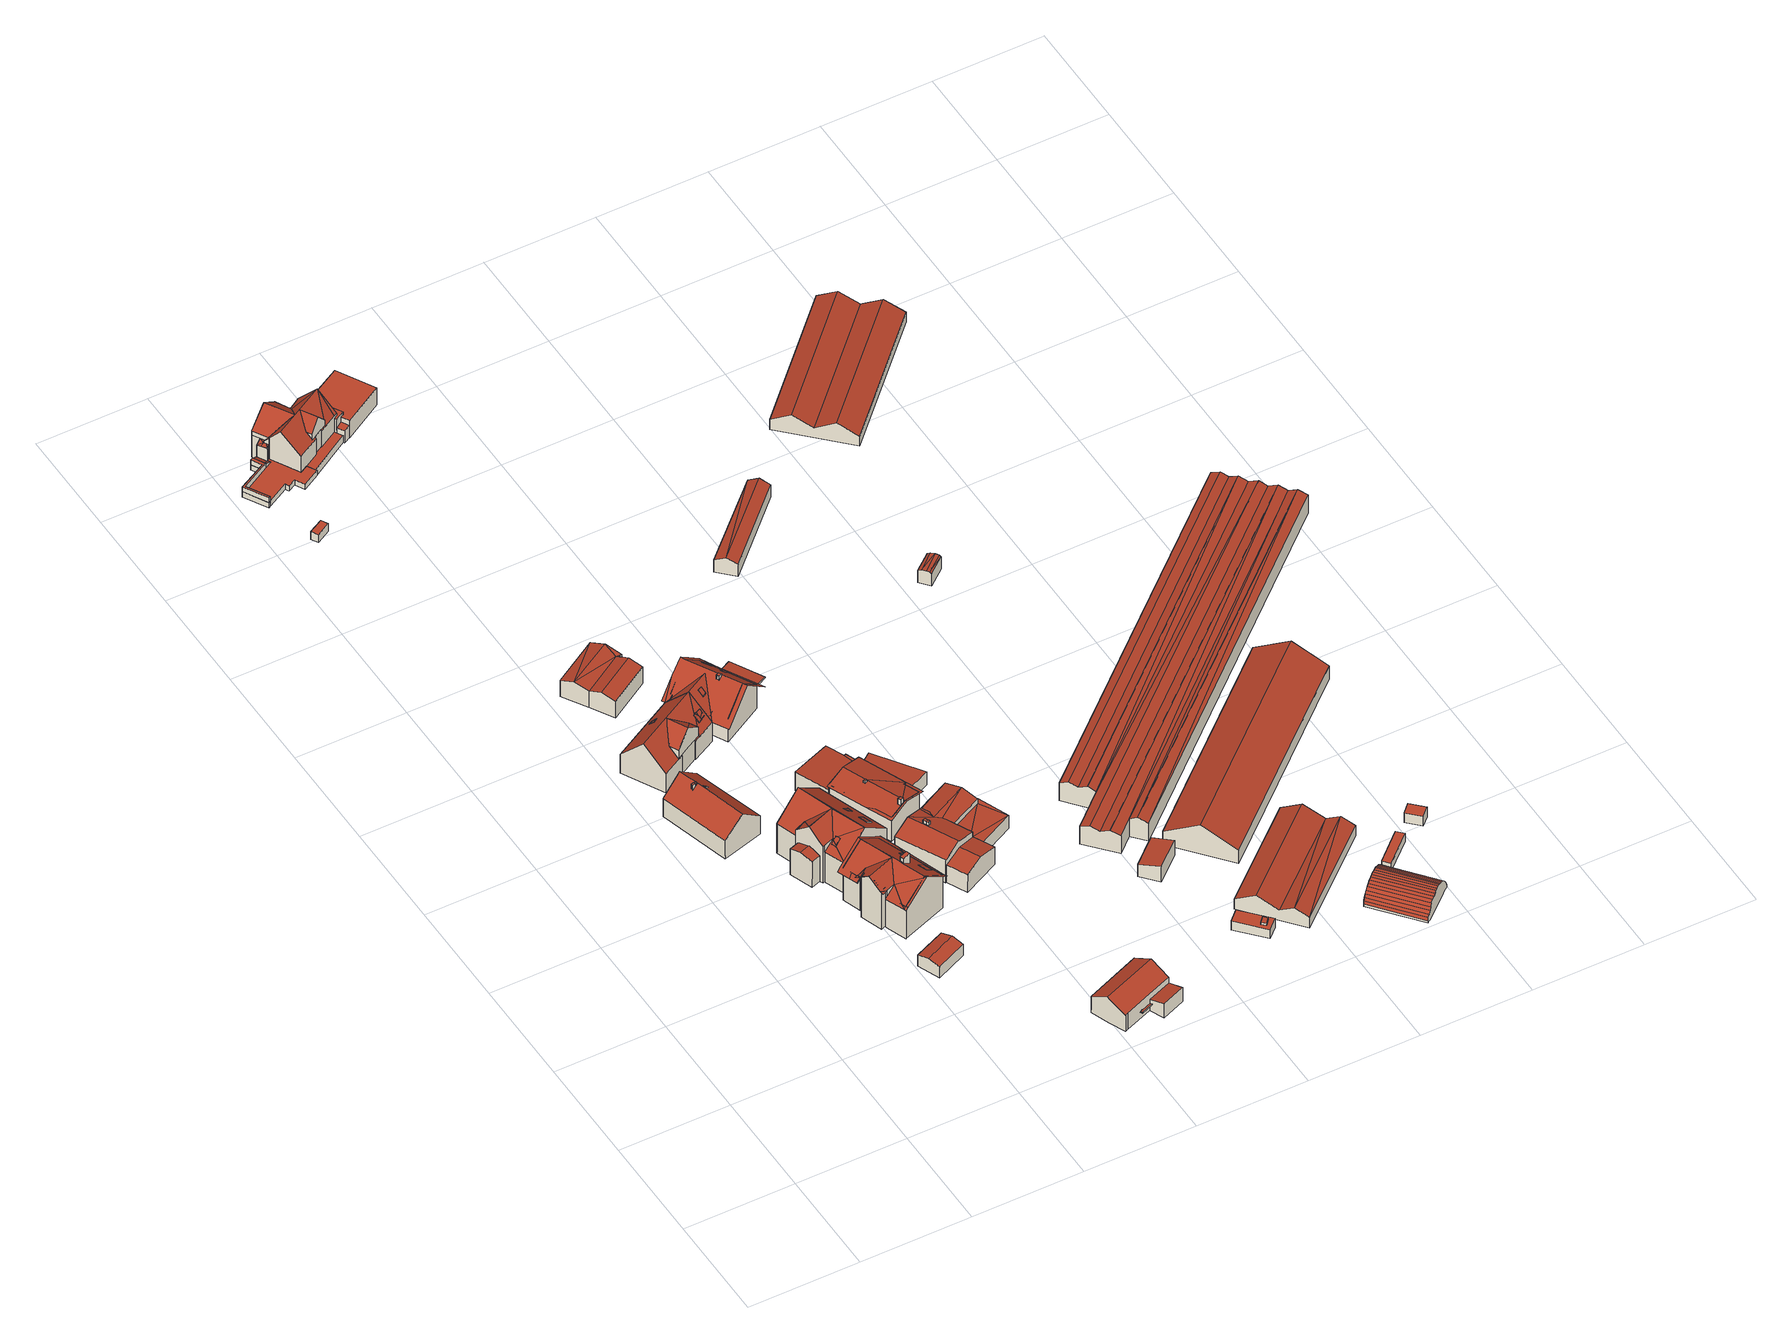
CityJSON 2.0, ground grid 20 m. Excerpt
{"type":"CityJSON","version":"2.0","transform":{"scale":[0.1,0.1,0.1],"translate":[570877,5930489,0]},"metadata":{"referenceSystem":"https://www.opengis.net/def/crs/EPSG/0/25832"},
"CityObjects":{
"building1":{"type":"Building","attributes":{"Grundfläche 2D":"103.686271","Grundhöhe NN":"1.619"},"children":["building1-1","building1-2","building1-3"],"geometry":[{"type":"Solid","lod":"3","boundaries":[[[[0,1,2,3,4]],[[4,3,2,5,6]],[[5,2,1,7,8]],[[6,5,8,9]],[[0,4,6,9,10]],[[1,0,10,7]],[[8,7,10,9]]]],"semantics":{"surfaces":[{"type":"RoofSurface"},{"type":"WallSurface"},{"type":"GroundSurface"}],"values":[[0,0,1,1,1,1,2]]}}]},
"building1-1":{"type":"BuildingInstallation","parents":["building1"],"geometry":[{"type":"MultiSurface","lod":"3","boundaries":[[[11,12,13,14]],[[15,16,14,13]],[[17,11,14,16,18]],[[12,11,17,19]],[[20,15,13,12,19]]],"semantics":{"surfaces":[{"type":"RoofSurface"},{"type":"WallSurface"}],"values":[0,1,1,1,1]}}]},
"building1-2":{"type":"BuildingInstallation","parents":["building1"],"geometry":[{"type":"MultiSurface","lod":"3","boundaries":[[[21,22,16,15]],[[23,15,20]],[[23,21,15]],[[23,24,22,21]],[[24,18,16,22]]],"semantics":{"surfaces":[{"type":"RoofSurface"},{"type":"WallSurface"}],"values":[0,1,1,1,1]}}]},
"building1-3":{"type":"BuildingInstallation","parents":["building1"],"geometry":[{"type":"MultiSurface","lod":"3","boundaries":[[[25,26,27,28]],[[28,27,29,30]],[[25,28,30,31]],[[26,25,31,32]],[[27,26,32,29]]],"semantics":{"surfaces":[{"type":"RoofSurface"},{"type":"WallSurface"}],"values":[0,1,1,1,1]}}]},
"building2":{"type":"Building","attributes":{"Grundfläche 2D":"26.472850","Grundhöhe NN":"2.070"},"geometry":[{"type":"Solid","lod":"3","boundaries":[[[[33,34,35,36]],[[37,33,36,38]],[[38,36,35,39,40]],[[37,38,40,41]],[[34,33,37,41,42]],[[35,34,42,39]],[[40,39,42,41]]]],"semantics":{"surfaces":[{"type":"RoofSurface"},{"type":"WallSurface"},{"type":"GroundSurface"}],"values":[[0,0,1,1,1,1,2]]}}]},
"building3":{"type":"Building","attributes":{"Grundfläche 2D":"3.850840","Grundhöhe NN":"2.044"},"geometry":[{"type":"Solid","lod":"3","boundaries":[[[[43,44,45,46]],[[47,48,46,45]],[[48,49,43,46]],[[49,50,44,43]],[[50,47,45,44]],[[50,49,48,47]]]],"semantics":{"surfaces":[{"type":"RoofSurface"},{"type":"WallSurface"},{"type":"GroundSurface"}],"values":[[0,1,1,1,1,2]]}}]},
"building4":{"type":"Building","attributes":{"Grundfläche 2D":"111.839608","Grundhöhe NN":"1.715"},"children":["building4-1","building4-2","building4-3"],"geometry":[{"type":"Solid","lod":"3","boundaries":[[[[51,52,53,54]],[[53,55,54]],[[56,57,58,53,52]],[[52,59,60]],[[61,62,63,64,65,66,67,68,60,59]],[[69,70,71,60,72,73,74,75]],[[71,52,60]],[[66,65,76,68,67]],[[77,78,72,60,68]],[[52,51,54,61,59]],[[70,57,56,52,71]],[[70,69,58,57]],[[53,58,69,75,79,63,62,55]],[[62,61,54,55]],[[75,74,80,81]],[[63,79,75,81,82]],[[64,63,82,83]],[[76,65,64,83,84]],[[85,77,68,76,84,86]],[[78,77,85,87]],[[73,72,78,87,88]],[[74,73,88,80]],[[80,88,87,85,86,84,83,82,81]]]],"semantics":{"surfaces":[{"type":"RoofSurface"},{"type":"WallSurface"},{"type":"GroundSurface"}],"values":[[0,0,0,0,0,0,0,0,0,1,1,1,1,1,1,1,1,1,1,1,1,1,2]]}}]},
"building4-1":{"type":"BuildingInstallation","parents":["building4"],"geometry":[{"type":"MultiSurface","lod":"3","boundaries":[[[89,90,91,92]],[[92,91,93,94]],[[89,92,94,95]],[[90,89,95,96]],[[91,90,96,93]]],"semantics":{"surfaces":[{"type":"RoofSurface"},{"type":"WallSurface"}],"values":[0,1,1,1,1]}}]},
"building4-2":{"type":"BuildingInstallation","parents":["building4"],"geometry":[{"type":"MultiSurface","lod":"3","boundaries":[[[97,98,99,100,101,102]],[[103,100,99,98,104,67]],[[105,102,101,100,103,66]],[[97,102,105,106]],[[98,97,106,104]]],"semantics":{"surfaces":[{"type":"RoofSurface"},{"type":"WallSurface"}],"values":[0,1,1,1,1]}}]},
"building4-3":{"type":"BuildingInstallation","parents":["building4"],"geometry":[{"type":"MultiSurface","lod":"3","boundaries":[[[107,108,109,110]],[[108,107,111,112]],[[110,109,113,114]],[[107,110,114,111]],[[109,108,112,113]]],"semantics":{"surfaces":[{"type":"RoofSurface"},{"type":"WallSurface"}],"values":[0,1,1,1,1]}}]},
"building5":{"type":"Building","attributes":{"Grundfläche 2D":"114.009900","Grundhöhe NN":"2.016"},"children":["building5-1","building5-2","building5-3"],"geometry":[{"type":"MultiSurface","lod":"3","boundaries":[[[115,116,117,118,119,120,121,122,123,124,125]],[[126,127,128,129,124,123,130,131]],[[124,123,124,129]],[[129,132,133,117,116,115,125,124]],[[126,134,127]],[[134,128,127]],[[135,136,137]],[[129,128,138,135,139,140]],[[141,136,135,138,128]],[[140,139,142,143,132,129]],[[144,145,142,146]],[[143,142,145]],[[132,147,148,149,150,151]],[[152,150,153,154]],[[150,152,154,117,133,132,151]],[[141,128,134]],[[132,143,147]],[[127,155,156,157]],[[134,127,157,158]],[[159,160,138,141,134,158]],[[161,160,159,162]],[[163,164,140,165,161,162,166]],[[167,168,169,163,166,170]],[[171,172,151,147,143,168,167,173]],[[174,175,176,116,133,152,172,171,177]],[[178,179,180,181,182,183,175,174,184]],[[124,180,179,185]],[[156,155,186,187,124,185,188]],[[170,166,162,159,158,157,156,188,185,179,178,184,174,177,171,173,167]],[[120,119,118,117,116,176,175,183,182,181,180,124,123,122,121]],[[124,187,186,155,127,126,131,130,123]],[[136,161,137]],[[161,165,140,139,135,137]],[[140,164,163,169,168,143,145,144,146,142,139]],[[147,151,150,149,148]],[[172,153,150,151]],[[152,133,117,154,153,172]],[[117,133,116]],[[138,160,161]],[[138,161,136,141]]],"semantics":{"surfaces":[{"type":"RoofSurface"},{"type":"WallSurface"},{"type":"GroundSurface"}],"values":[0,0,0,0,0,0,0,0,0,0,0,0,0,0,0,1,1,1,1,1,1,1,1,1,1,1,1,1,2,0,0,0,0,0,0,0,0,0,0,0]}}]},
"building5-1":{"type":"BuildingInstallation","parents":["building5"],"geometry":[{"type":"MultiSurface","lod":"3","boundaries":[[[189,190,191,192]],[[193,190,189,194]],[[193,195,191,190]],[[195,196,192,191]],[[189,192,196,194]]],"semantics":{"surfaces":[{"type":"RoofSurface"},{"type":"WallSurface"}],"values":[0,1,1,1,1]}}]},
"building5-2":{"type":"BuildingInstallation","parents":["building5"],"geometry":[{"type":"MultiSurface","lod":"3","boundaries":[[[197,198,199,200]],[[197,200,201,202]],[[200,199,203,201]],[[198,197,202,204]],[[199,198,204,203]]],"semantics":{"surfaces":[{"type":"RoofSurface"},{"type":"WallSurface"}],"values":[0,1,1,1,1]}}]},
"building5-3":{"type":"BuildingInstallation","parents":["building5"],"geometry":[{"type":"MultiSurface","lod":"3","boundaries":[[[205,206,207,208,209,210]],[[211,212,209,208]],[[208,207,213,211]],[[212,214,210,209]],[[213,207,206,205,210,214,215,216]]],"semantics":{"surfaces":[{"type":"RoofSurface"},{"type":"WallSurface"}],"values":[0,1,1,1,1]}}]},
"building6":{"type":"Building","attributes":{"Grundfläche 2D":"54.058847","Grundhöhe NN":"3.097"},"children":["building6-1","building6-2"],"geometry":[{"type":"Solid","lod":"3","boundaries":[[[[217,218,219,220,221,222,223,224,225,226,227,228,229,230,231,232,233,234,235,236]],[[237,238,239]],[[240,237,239,241]],[[242,241,243]],[[244,241,242]],[[240,241,244]],[[237,240,245]],[[246,245,247]],[[237,245,246]],[[239,238,227,248,249,241]],[[242,243,250,251]],[[243,241,249,250]],[[244,242,251,252,231,253]],[[245,240,244,253,231,230,229,254,247]],[[247,254,229,228,227,238,237,246]],[[217,236,255,256]],[[218,217,256,257]],[[219,218,257,258]],[[220,219,258,259]],[[221,220,259,260]],[[222,221,260,261]],[[223,222,261,262]],[[224,223,262,263]],[[225,224,263,264]],[[226,225,264,265]],[[227,226,265,248]],[[232,231,252,266]],[[233,232,266,267]],[[234,233,267,268]],[[235,234,268,269]],[[236,235,269,255]],[[249,248,265,264,263,262,261,260,259,258,257,256,255,269,268,267,266,252,251,250]]]],"semantics":{"surfaces":[{"type":"RoofSurface"},{"type":"WallSurface"},{"type":"GroundSurface"}],"values":[[0,0,0,0,0,0,0,0,0,1,1,1,1,1,1,1,1,1,1,1,1,1,1,1,1,1,1,1,1,1,1,2]]}}]},
"building6-1":{"type":"BuildingInstallation","parents":["building6"],"geometry":[{"type":"MultiSurface","lod":"3","boundaries":[[[270,271,272,273,274,275,276,277]],[[236,217,273,272]],[[217,278,274,273]],[[274,278,279,280,275]],[[280,281,282,276,275]],[[233,277,276,282,232]],[[233,234,270,277]],[[234,235,271,270]],[[235,236,272,271]]],"semantics":{"surfaces":[{"type":"RoofSurface"},{"type":"WallSurface"}],"values":[0,1,1,1,1,1,1,1,1]}}]},
"building6-2":{"type":"BuildingInstallation","parents":["building6"],"geometry":[{"type":"MultiSurface","lod":"3","boundaries":[[[283,253,282,281,254]],[[284,254,281,285,286]],[[280,285,281]],[[230,231,253,283,254,229]],[[231,232,282,253]],[[280,279,287,286,285]],[[284,286,287,228]],[[228,229,254,284]]],"semantics":{"surfaces":[{"type":"RoofSurface"},{"type":"WallSurface"}],"values":[0,0,0,1,1,1,1,1]}}]},
"building7":{"type":"Building","attributes":{"Grundfläche 2D":"148.398585","Grundhöhe NN":"1.386"},"children":["building7-1","building7-2","building7-3","building7-4"],"geometry":[{"type":"Solid","lod":"3","boundaries":[[[[288,289,290,291,292]],[[288,292,293]],[[294,295,296]],[[297,291,294]],[[291,295,294]],[[298,292,297]],[[292,291,297]],[[298,299,300,301,302,292]],[[303,293,304,305,302,306,307]],[[302,308,303,307,306]],[[293,309,310,288]],[[293,292,302,305,304]],[[311,312,313,314,315]],[[316,311,315,317]],[[302,301,308]],[[290,295,291]],[[289,288,310,318,319]],[[290,289,319,320]],[[295,290,320,321,296]],[[315,314,313,322,323,300,299,298,297,294,296,321,324,317]],[[308,301,300,323,325]],[[303,308,325,326]],[[309,293,303,326,327]],[[310,309,327,318]],[[316,317,324,328]],[[312,311,316,328,329]],[[313,312,329,322]],[[329,328,324,321,320,319,318,327,326,325,323,322]]]],"semantics":{"surfaces":[{"type":"RoofSurface"},{"type":"WallSurface"},{"type":"GroundSurface"}],"values":[[0,0,0,0,0,0,0,0,0,0,0,0,0,0,1,1,1,1,1,1,1,1,1,1,1,1,1,2]]}}]},
"building7-1":{"type":"BuildingInstallation","parents":["building7"],"geometry":[{"type":"MultiSurface","lod":"3","boundaries":[[[330,331,332,333]],[[334,335,333,332]],[[331,330,336,337]],[[330,333,335,336]],[[332,331,337,334]]],"semantics":{"surfaces":[{"type":"RoofSurface"},{"type":"WallSurface"}],"values":[0,1,1,1,1]}}]},
"building7-2":{"type":"BuildingInstallation","parents":["building7"],"geometry":[{"type":"MultiSurface","lod":"3","boundaries":[[[338,339,340,341]],[[340,339,342,343]],[[341,340,343,344]],[[338,341,344,345]],[[339,338,345,342]]],"semantics":{"surfaces":[{"type":"RoofSurface"},{"type":"WallSurface"}],"values":[0,1,1,1,1]}}]},
"building7-3":{"type":"BuildingInstallation","parents":["building7"],"geometry":[{"type":"MultiSurface","lod":"3","boundaries":[[[346,347,348,349,350]],[[346,350,351]],[[352,348,347,353]],[[354,355,352,353]],[[356,304,357,351,350,349]],[[357,305,306,354,353,347,346,351]],[[355,307,356,349,348,352]]],"semantics":{"surfaces":[{"type":"RoofSurface"},{"type":"WallSurface"}],"values":[0,0,0,1,1,1,1]}}]},
"building7-4":{"type":"BuildingInstallation","parents":["building7"],"geometry":[{"type":"MultiSurface","lod":"3","boundaries":[[[358,359,360,361]],[[362,363,359,358]],[[364,365,361,360]],[[365,362,358,361]],[[363,364,360,359]],[[363,362,365,364]]],"semantics":{"surfaces":[{"type":"RoofSurface"},{"type":"WallSurface"},{"type":"OuterCeilingSurface"}],"values":[0,1,1,1,1,2]}}]},
"building8":{"type":"Building","attributes":{"Grundfläche 2D":"90.339200","Grundhöhe NN":"1.479"},"geometry":[{"type":"Solid","lod":"3","boundaries":[[[[366,367,368,369]],[[370,367,366,371,372]],[[373,370,372]],[[374,372,375]],[[376,372,374]],[[373,372,376]],[[373,376,377]],[[373,377,378]],[[369,368,379,380]],[[372,371,366,369,380,381,375]],[[379,368,367,370,382]],[[374,375,381,383]],[[377,376,374,383,384]],[[378,377,384,385]],[[382,370,373,378,385]],[[385,384,383,381,380,379,382]]]],"semantics":{"surfaces":[{"type":"RoofSurface"},{"type":"WallSurface"},{"type":"GroundSurface"}],"values":[[0,0,0,0,0,0,0,0,1,1,1,1,1,1,1,2]]}}]},
"building9":{"type":"Building","attributes":{"Grundfläche 2D":"86.342210","Grundhöhe NN":"1.052"},"children":["building9-1"],"geometry":[{"type":"Solid","lod":"3","boundaries":[[[[386,387,388,389]],[[390,387,386,391,392,393,394]],[[395,396,397,398]],[[395,399,400,401,402,396]],[[397,396,402,403]],[[398,397,403,404]],[[405,392,391,386,389,406,407]],[[393,392,405,408]],[[400,399,395,398,390,394,393,408,401]],[[387,390,398,404,409,388]],[[389,388,409,406]],[[409,404,403,402,401,408,405,407,406]]]],"semantics":{"surfaces":[{"type":"RoofSurface"},{"type":"WallSurface"},{"type":"GroundSurface"}],"values":[[0,0,0,1,1,1,1,1,1,1,1,2]]}}]},
"building9-1":{"type":"BuildingInstallation","parents":["building9"],"geometry":[{"type":"MultiSurface","lod":"3","boundaries":[[[410,411,412,399]],[[399,400,413,410]],[[411,410,413,414]],[[412,415,400,399]],[[412,411,414,415]],[[414,413,400,415]]],"semantics":{"surfaces":[{"type":"RoofSurface"},{"type":"WallSurface"},{"type":"OuterCeilingSurface"}],"values":[0,1,1,1,1,2]}}]},
"building10":{"type":"Building","attributes":{"Grundfläche 2D":"96.767826","Grundhöhe NN":"1.715"},"children":["building10-1","building10-2","building10-3","building10-4","building10-5","building10-6"],"geometry":[{"type":"Solid","lod":"3","boundaries":[[[[416,417,418,419,420,421,422,423,424]],[[425,76,426,418,417,416,424,427,77]],[[427,428,77]],[[429,68,425,77]],[[430,76,425,68]],[[429,431,432,433,434,435]],[[436,430,68,429,435,86]],[[437,438,430,436,439]],[[440,437,439,441]],[[442,417,440,441,443]],[[444,442,443,445]],[[446,447,448,449,416,444,445,450]],[[433,448,447,434]],[[435,434,447,446,450,445,443,441,439,436,86]],[[437,440,417,418,426,76]],[[418,417,442,444,416,424,423,422,421,420,419]],[[449,424,416]],[[449,448,432,77,428,427,424]],[[77,431,429]],[[432,431,77]],[[76,430,438]],[[76,438,437]],[[448,433,432]]]],"semantics":{"surfaces":[{"type":"RoofSurface"},{"type":"WallSurface"},{"type":"GroundSurface"}],"values":[[0,0,0,0,0,1,1,1,1,1,1,1,1,2,0,0,0,0,0,0,0,0,0]]}}]},
"building10-1":{"type":"BuildingInstallation","parents":["building10"],"geometry":[{"type":"MultiSurface","lod":"3","boundaries":[[[451,452,453,454]],[[452,451,455,456]],[[454,453,457,458]],[[451,454,458,455]],[[456,457,453,452]]],"semantics":{"surfaces":[{"type":"RoofSurface"},{"type":"WallSurface"}],"values":[0,1,1,1,1]}}]},
"building10-2":{"type":"BuildingInstallation","parents":["building10"],"geometry":[{"type":"MultiSurface","lod":"3","boundaries":[[[459,460,461,462]],[[462,461,463,464]],[[465,459,462,464]],[[460,459,465,466]],[[461,460,466,463]]],"semantics":{"surfaces":[{"type":"RoofSurface"},{"type":"WallSurface"}],"values":[0,1,1,1,1]}}]},
"building10-3":{"type":"BuildingInstallation","parents":["building10"],"geometry":[{"type":"MultiSurface","lod":"3","boundaries":[[[467,468,469,470]],[[470,469,471,472]],[[467,470,472,473]],[[468,467,473,474]],[[469,468,474,471]]],"semantics":{"surfaces":[{"type":"RoofSurface"},{"type":"WallSurface"}],"values":[0,1,1,1,1]}}]},
"building10-4":{"type":"BuildingInstallation","parents":["building10"],"geometry":[{"type":"MultiSurface","lod":"3","boundaries":[[[475,476,477,478,479]],[[480,481,476,475]],[[481,482,477,476]],[[482,483,478,477]],[[480,475,479,478,483,484]]],"semantics":{"surfaces":[{"type":"RoofSurface"},{"type":"WallSurface"}],"values":[0,1,1,1,1]}}]},
"building10-5":{"type":"BuildingInstallation","parents":["building10"],"geometry":[{"type":"MultiSurface","lod":"3","boundaries":[[[485,486,487,488]],[[489,490,491,487,486]],[[488,487,491,492,493]],[[485,488,493,494]],[[489,486,485,494,495]],[[491,490,489,495,496,492]],[[494,493,492,496,495]]],"semantics":{"surfaces":[{"type":"RoofSurface"},{"type":"WallSurface"},{"type":"OuterCeilingSurface"}],"values":[0,0,1,1,1,1,2]}}]},
"building10-6":{"type":"BuildingInstallation","parents":["building10"],"geometry":[{"type":"MultiSurface","lod":"3","boundaries":[[[497,498,499,500]],[[501,502,500,499]],[[502,503,497,500]],[[503,504,498,497]],[[504,501,499,498]],[[504,503,502,501]]],"semantics":{"surfaces":[{"type":"RoofSurface"},{"type":"WallSurface"},{"type":"OuterCeilingSurface"}],"values":[0,1,1,1,1,2]}}]},
"building11":{"type":"Building","attributes":{"Grundfläche 2D":"90.793766","Grundhöhe NN":"1.475"},"children":["building11-1","building11-2"],"geometry":[{"type":"Solid","lod":"3","boundaries":[[[[505,506,507,508,509,510]],[[507,508,507,506]],[[511,512,513,506]],[[506,513,508,507]],[[514,515,516,517,518,510,509,508,513,512]],[[519,509,520,521,522]],[[507,519,522,523]],[[524,507,523,525]],[[506,524,525,526]],[[511,506,526,527]],[[514,512,511,527,528]],[[520,514,528,521]],[[522,521,528,527,526,525,523]],[[518,517,516,515,514,520,509,510]],[[505,510,509,519,507,506]],[[507,524,506]]]],"semantics":{"surfaces":[{"type":"RoofSurface"},{"type":"WallSurface"},{"type":"GroundSurface"}],"values":[[0,0,0,0,0,1,1,1,1,1,1,1,2,0,0,0]]}}]},
"building11-1":{"type":"BuildingInstallation","parents":["building11"],"geometry":[{"type":"MultiSurface","lod":"3","boundaries":[[[529,530,531,532,533]],[[534,531,530,529,535,536]],[[534,537,532,531]],[[537,538,533,532]],[[529,533,538,535]]],"semantics":{"surfaces":[{"type":"RoofSurface"},{"type":"WallSurface"}],"values":[0,1,1,1,1]}}]},
"building11-2":{"type":"BuildingInstallation","parents":["building11"],"geometry":[{"type":"MultiSurface","lod":"3","boundaries":[[[539,540,541,542]],[[542,541,543,544]],[[539,542,544,545]],[[540,539,545,546]],[[541,540,546,543]]],"semantics":{"surfaces":[{"type":"RoofSurface"},{"type":"WallSurface"}],"values":[0,1,1,1,1]}}]},
"building12":{"type":"Building","attributes":{"Grundfläche 2D":"176.656835","Grundhöhe NN":"2.740"},"children":["building12-1"],"geometry":[{"type":"Solid","lod":"3","boundaries":[[[[547,548,549,550,551]],[[552,553,549,554,555,556]],[[553,550,549]],[[557,558,559,560,561,562,563,564,565,566]],[[567,566,565]],[[568,566,567]],[[569,570,566]],[[551,550,557,566,570,571]],[[557,550,553,552]],[[572,558,557,556,573,243,574,575,576]],[[557,552,556]],[[577,578,579,580,581,582,583]],[[584,585,586,587,588,589]],[[224,223,590,591,592,593,594,595,596]],[[597,598,599,600,601]],[[547,571,570,602,548]],[[548,602,603,554,549]],[[554,603,243,573,555]],[[556,555,573]],[[571,547,551]],[[596,561,560,559,604,605,224]],[[561,596,595,562]],[[562,595,594,563]],[[563,594,593,564]],[[588,587,568,567,565,564,593,592]],[[606,569,566,568,587,586,607]],[[570,569,606,608]],[[602,570,608,609]],[[603,602,609,610]],[[243,603,610,611]],[[574,243,611,612]],[[575,574,612,613]],[[576,575,613,614]],[[559,558,572,576,614,604]],[[615,580,579,578,598,597,616]],[[581,580,615,617]],[[582,581,617,618]],[[583,582,618,619]],[[588,592,591,589]],[[598,578,577,584,589,591,599]],[[584,577,583,585]],[[585,583,619,607,586]],[[223,224,605,620]],[[590,223,620,621]],[[622,601,600,599,591,590,621]],[[597,601,622,616]],[[617,615,616,622,621,620,605,604,614,613,612,611,610,609,608,606,607,619,618]]]],"semantics":{"surfaces":[{"type":"RoofSurface"},{"type":"WallSurface"},{"type":"GroundSurface"}],"values":[[0,0,0,0,0,0,0,0,0,0,0,0,0,0,0,1,1,1,1,1,1,1,1,1,1,1,1,1,1,1,1,1,1,1,1,1,1,1,1,1,1,1,1,1,1,1,2]]}}]},
"building12-1":{"type":"BuildingInstallation","parents":["building12"],"geometry":[{"type":"MultiSurface","lod":"3","boundaries":[[[623,624,625,626,627]],[[628,629,630,624,623]],[[631,623,627]],[[631,628,623]],[[630,629,632]],[[630,632,562,563,633,625,624]],[[626,625,633]]],"semantics":{"surfaces":[{"type":"RoofSurface"},{"type":"WallSurface"}],"values":[0,0,1,1,1,1,1]}}]},
"building13":{"type":"Building","attributes":{"Grundfläche 2D":"96.543487","Grundhöhe NN":"1.472"},"geometry":[{"type":"Solid","lod":"3","boundaries":[[[[634,635,636,637]],[[637,638,639,640,641,634]],[[642,643,644]],[[645,642,644,646]],[[634,643,642,635]],[[635,642,647,648,636]],[[637,636,648,649]],[[638,637,649,650]],[[639,638,650,651]],[[640,639,651,528]],[[641,640,528,527,643,634]],[[644,643,527,526]],[[646,644,526,652]],[[645,646,652,653]],[[642,645,653,647]],[[653,652,526,527,528,651,650,649,648,647]]]],"semantics":{"surfaces":[{"type":"RoofSurface"},{"type":"WallSurface"},{"type":"GroundSurface"}],"values":[[0,0,0,0,1,1,1,1,1,1,1,1,1,1,1,2]]}}]},
"building14":{"type":"Building","attributes":{"Grundfläche 2D":"183.822336","Grundhöhe NN":"1.533"},"children":["building14-1","building14-2"],"geometry":[{"type":"Solid","lod":"3","boundaries":[[[[654,655,656,657,658]],[[655,659,660,661,662]],[[655,662,656]],[[663,664,660,659]],[[664,665,660]],[[666,667,668,669,670,671]],[[662,672,671]],[[670,669,673,674,675,656,662,671]],[[662,661,676,672]],[[677,678,679,680,681]],[[679,678,682,683,684]],[[685,686,684,683]],[[687,688,689]],[[690,691,687]],[[691,688,687]],[[692,691,690]],[[693,694,688,691]],[[656,675,657]],[[660,676,661]],[[672,676,660,665]],[[677,681,695,696]],[[682,678,677,696,697]],[[688,685,683,682,697,698,689]],[[685,688,694,686]],[[694,693,657,675,674,684,686]],[[657,693,691,658]],[[699,659,655,654,658,691,692,700]],[[701,664,663,659,699,702]],[[665,664,701,703]],[[671,672,665,703,704,666]],[[667,666,704,705]],[[679,684,674,673,669,668,667,705,695,681,680]],[[687,689,698,706]],[[690,687,706,707]],[[692,690,707,700]],[[705,704,703,701,702,699,700,707,706,698,697,696,695]]]],"semantics":{"surfaces":[{"type":"RoofSurface"},{"type":"WallSurface"},{"type":"GroundSurface"}],"values":[[0,0,0,0,0,0,0,0,0,0,0,0,0,0,0,0,0,1,1,1,1,1,1,1,1,1,1,1,1,1,1,1,1,1,1,2]]}}]},
"building14-1":{"type":"BuildingInstallation","parents":["building14"],"geometry":[{"type":"MultiSurface","lod":"3","boundaries":[[[708,709,710,711]],[[712,713,709,708]],[[709,713,714,710]],[[715,712,708,711]]],"semantics":{"surfaces":[{"type":"RoofSurface"},{"type":"WallSurface"}],"values":[0,1,1,1]}}]},
"building14-2":{"type":"BuildingInstallation","parents":["building14"],"geometry":[{"type":"MultiSurface","lod":"3","boundaries":[[[716,711,710,717,718,719,720,721]],[[722,719,718,717,710,714,723,724]],[[721,720,719,722,725,726]],[[726,727,715,711,716,721]]],"semantics":{"surfaces":[{"type":"RoofSurface"},{"type":"WallSurface"}],"values":[0,1,1,1]}}]},
"building15":{"type":"Building","attributes":{"Grundfläche 2D":"24.478278","Grundhöhe NN":"0.949"},"geometry":[{"type":"Solid","lod":"3","boundaries":[[[[728,729,730,731]],[[732,733,731,730]],[[733,734,728,731]],[[734,735,729,728]],[[735,732,730,729]],[[735,734,733,732]]]],"semantics":{"surfaces":[{"type":"RoofSurface"},{"type":"WallSurface"},{"type":"GroundSurface"}],"values":[[0,1,1,1,1,2]]}}]},
"building16":{"type":"Building","attributes":{"Grundfläche 2D":"16.351176","Grundhöhe NN":"0.591"},"children":["building16-1"],"geometry":[{"type":"Solid","lod":"3","boundaries":[[[[736,737,738,739]],[[736,739,740,741]],[[737,736,741,742]],[[738,737,742,743]],[[739,738,743,740]],[[742,741,740,743]]]],"semantics":{"surfaces":[{"type":"RoofSurface"},{"type":"WallSurface"},{"type":"GroundSurface"}],"values":[[0,1,1,1,1,2]]}}]},
"building16-1":{"type":"BuildingInstallation","parents":["building16"],"geometry":[{"type":"MultiSurface","lod":"3","boundaries":[[[744,745,746,747]],[[747,746,748,749]],[[744,747,749,750]],[[745,744,750,751]],[[746,745,751,748]]],"semantics":{"surfaces":[{"type":"RoofSurface"},{"type":"WallSurface"}],"values":[0,1,1,1,1]}}]},
"building17":{"type":"Building","attributes":{"Grundfläche 2D":"70.071985","Grundhöhe NN":"0.581"},"geometry":[{"type":"Solid","lod":"3","boundaries":[[[[752,753,754,755]],[[752,755,756]],[[752,756,757]],[[756,755,754,758,759]],[[757,756,759,760]],[[753,752,757,760,761]],[[754,753,761,758]],[[759,758,761,760]]]],"semantics":{"surfaces":[{"type":"RoofSurface"},{"type":"WallSurface"},{"type":"GroundSurface"}],"values":[[0,0,0,1,1,1,1,2]]}}]},
"building18":{"type":"Building","attributes":{"Grundfläche 2D":"264.653754","Grundhöhe NN":"0.279"},"geometry":[{"type":"Solid","lod":"3","boundaries":[[[[762,763,764]],[[765,763,762]],[[765,762,766]],[[767,768,766,769]],[[765,766,768]],[[770,767,769,771]],[[764,763,772,773]],[[771,769,766,762,764,773,774]],[[770,771,774,775]],[[763,765,768,767,770,775,772]],[[774,773,772,775]]]],"semantics":{"surfaces":[{"type":"RoofSurface"},{"type":"WallSurface"},{"type":"GroundSurface"}],"values":[[0,0,0,0,0,0,1,1,1,1,2]]}}]},
"building19":{"type":"Building","attributes":{"Grundfläche 2D":"89.249790","Grundhöhe NN":"0.859"},"geometry":[{"type":"Solid","lod":"3","boundaries":[[[[776,777,778,779]],[[780,776,779,781]],[[782,780,781,783]],[[784,782,783,785]],[[786,784,785,787]],[[788,786,787,789]],[[790,788,789,791]],[[792,790,791,793]],[[794,792,793,795]],[[796,794,795,797]],[[798,796,797,799]],[[800,798,799,801]],[[802,800,801,803]],[[804,802,803,805]],[[806,804,805,807]],[[808,806,807,809]],[[810,808,809,811]],[[812,810,811,813]],[[814,812,813,815]],[[816,814,815,817]],[[818,819,820,821,822,823,824,817,815,813,811,809,807,805,803,801,799,797,795,793,791,789,787,785,783,781,779,778,825,826]],[[816,817,824,827]],[[828,829,830,831,832,777,776,780,782,784,786,788,790,792,794,796,798,800,802,804,806,808,810,812,814,816,827,833]],[[778,777,832,825]],[[830,829,828,833,827,824,823,822,821,820,819,818,826,825,832,831]]]],"semantics":{"surfaces":[{"type":"RoofSurface"},{"type":"WallSurface"},{"type":"GroundSurface"}],"values":[[0,0,0,0,0,0,0,0,0,0,0,0,0,0,0,0,0,0,0,0,1,1,1,1,2]]}}]},
"building20":{"type":"Building","attributes":{"Grundfläche 2D":"9.381794","Grundhöhe NN":"1.159"},"geometry":[{"type":"Solid","lod":"3","boundaries":[[[[834,835,836,837]],[[838,837,839]],[[834,837,838]],[[840,838,839,841]],[[842,841,843]],[[840,841,842]],[[843,841,839,837,836,844,845]],[[842,843,845,846]],[[835,834,838,840,842,846,847]],[[836,835,847,844]],[[845,844,847,846]]]],"semantics":{"surfaces":[{"type":"RoofSurface"},{"type":"WallSurface"},{"type":"GroundSurface"}],"values":[[0,0,0,0,0,0,1,1,1,1,2]]}}]},
"building21":{"type":"Building","attributes":{"Grundfläche 2D":"536.353637","Grundhöhe NN":"0.729"},"geometry":[{"type":"Solid","lod":"3","boundaries":[[[[848,849,850,851]],[[852,849,848,853]],[[851,850,854,855]],[[853,848,851,855,856]],[[852,853,856,857]],[[854,850,849,852,857]],[[856,855,854,857]]]],"semantics":{"surfaces":[{"type":"RoofSurface"},{"type":"WallSurface"},{"type":"GroundSurface"}],"values":[[0,0,1,1,1,1,2]]}}]},
"building22":{"type":"Building","attributes":{"Grundfläche 2D":"10.773913","Grundhöhe NN":"1.006"},"geometry":[{"type":"Solid","lod":"3","boundaries":[[[[858,859,860,861]],[[862,863,861,860]],[[863,864,858,861]],[[864,865,859,858]],[[865,862,860,859]],[[865,864,863,862]]]],"semantics":{"surfaces":[{"type":"RoofSurface"},{"type":"WallSurface"},{"type":"GroundSurface"}],"values":[[0,1,1,1,1,2]]}}]},
"building23":{"type":"Building","attributes":{"Grundfläche 2D":"6.757611","Grundhöhe NN":"1.016"},"geometry":[{"type":"Solid","lod":"3","boundaries":[[[[866,867,868,869]],[[870,871,869,868]],[[871,872,866,869]],[[872,873,867,866]],[[873,870,868,867]],[[873,872,871,870]]]],"semantics":{"surfaces":[{"type":"RoofSurface"},{"type":"WallSurface"},{"type":"GroundSurface"}],"values":[[0,1,1,1,1,2]]}}]},
"building24":{"type":"Building","attributes":{"Grundfläche 2D":"1225.650474","Grundhöhe NN":"0.606"},"geometry":[{"type":"Solid","lod":"3","boundaries":[[[[874,875,876]],[[877,876,878]],[[874,876,877]],[[879,878,880]],[[877,878,879]],[[881,882,880,883]],[[884,879,880,882]],[[885,881,883,886]],[[887,886,888]],[[889,885,886,887]],[[887,888,890]],[[891,892,890,893]],[[887,890,892]],[[894,891,893,895]],[[896,894,895,897]],[[897,895,893,890,888,886,883,880,878,876,875,898,899]],[[896,897,899,900]],[[887,892,891,894,896,900,901]],[[889,887,901,902]],[[884,882,881,885,889,902,903]],[[879,884,903,904]],[[874,877,879,904,905]],[[875,874,905,898]],[[898,905,904,903,902,901,900,899]]]],"semantics":{"surfaces":[{"type":"RoofSurface"},{"type":"WallSurface"},{"type":"GroundSurface"}],"values":[[0,0,0,0,0,0,0,0,0,0,0,0,0,0,0,1,1,1,1,1,1,1,1,2]]}}]},
"building25":{"type":"Building","attributes":{"Grundfläche 2D":"405.411393","Grundhöhe NN":"0.818"},"geometry":[{"type":"Solid","lod":"3","boundaries":[[[[906,907,908,909]],[[910,907,906,911]],[[912,910,911,913]],[[914,912,913,915]],[[909,908,916,917]],[[915,913,911,906,909,917,918]],[[914,915,918,919]],[[908,907,910,912,914,919,916]],[[918,917,916,919]]]],"semantics":{"surfaces":[{"type":"RoofSurface"},{"type":"WallSurface"},{"type":"GroundSurface"}],"values":[[0,0,0,0,1,1,1,1,2]]}}]}
},
"vertices":[
[333,684,55],[295,814,55],[258,803,87],[271,759,87],[295,673,87],[222,792,55],[258,663,55],[295,814,16],[222,792,16],[258,663,16],[333,684,16],
[258,768,89],[259,764,89],[264,765,89],[263,769,89],[264,765,88],[263,769,88],[258,768,79],[263,769,83],[259,764,78],[264,765,83],
[268,766,88],[267,770,88],[268,766,86],[267,770,86],
[275,760,84],[276,756,84],[283,758,79],[281,762,79],[283,758,78],[281,762,78],[275,760,83],[276,756,83],
[459,309,51],[451,329,45],[395,305,45],[403,285,51],[468,290,45],[411,265,45],[395,305,21],[411,265,21],[468,290,21],[451,329,21],
[61,1578,37],[86,1592,37],[80,1604,37],[54,1590,37],[80,1604,20],[54,1590,20],[61,1578,20],[86,1592,20],
[293,901,101],[292,901,101],[310,867,101],[328,896,78],[336,881,78],[291,900,101],[276,867,78],[284,852,78],[293,901,100],[291,902,102],[328,896,77],[336,881,59],[327,876,59],[328,875,57],[337,879,57],[343,903,77],[343,906,79],[350,934,102],[284,852,59],[276,867,77],[291,900,100],[232,870,102],[252,834,58],[293,856,58],[293,857,59],[370,897,58],[329,971,58],[212,907,58],[310,867,60],[293,856,17],[293,857,17],[327,876,17],[328,875,17],[370,897,17],[329,971,17],[350,934,17],[212,907,17],[252,834,17],
[286,936,69],[279,933,69],[283,925,78],[290,929,78],[283,925,77],[290,929,77],[286,936,68],[279,933,68],
[353,900,70],[348,909,80],[343,906,80],[342,905,80],[343,903,78],[346,896,70],[342,905,79],[348,909,79],[346,896,69],[353,900,69],
[357,913,80],[349,909,80],[354,901,70],[361,905,70],[357,913,79],[349,909,79],[354,901,69],[361,905,69],
[437,424,122],[452,383,122],[454,379,122],[494,394,91],[501,397,86],[499,400,86],[455,525,86],[445,522,93],[407,508,122],[408,503,122],[435,431,122],[374,454,84],[380,457,90],[393,462,101],[429,444,122],[367,494,90],[360,491,84],[413,408,101],[450,382,120],[380,456,90],[372,442,108],[374,454,101],[368,452,101],[382,451,105],[378,425,121],[380,426,121],[380,456,101],[385,403,104],[397,402,101],[390,399,101],[393,401,101],[387,398,101],[397,402,89],[393,401,86],[393,400,86],[406,366,86],[407,375,89],[411,368,90],[407,362,86],[411,364,89],[369,490,90],[369,490,20],[380,457,20],[380,456,20],[384,447,20],[384,447,108],[374,443,108],[374,443,20],[388,404,104],[383,419,116],[379,429,119],[388,404,20],[396,407,20],[396,407,104],[394,406,104],[394,406,20],[410,367,20],[410,367,89],[397,402,20],[493,398,20],[493,398,91],[490,397,94],[411,368,20],[451,507,20],[447,517,20],[447,517,93],[451,507,93],[491,405,91],[491,404,91],[491,404,20],[408,503,20],[370,490,92],[405,502,120],[370,490,20],
[439,425,130],[453,430,130],[451,437,130],[437,432,130],[453,430,110],[439,425,121],[451,437,110],[437,432,121],
[466,468,93],[453,463,103],[456,454,103],[469,459,94],[469,459,93],[466,468,92],[456,454,102],[453,463,102],
[469,415,104],[470,412,104],[471,409,104],[483,413,95],[477,429,95],[465,425,104],[483,413,94],[477,429,94],[471,409,103],[465,425,103],[469,415,103],[470,412,103],
[31,1675,42],[70,1696,42],[73,1690,42],[87,1697,42],[96,1680,42],[128,1698,42],[126,1700,42],[118,1714,42],[104,1706,42],[76,1757,42],[75,1757,42],[71,1754,42],[70,1753,42],[70,1754,42],[61,1769,42],[50,1763,42],[45,1760,42],[55,1742,42],[4,1715,42],[28,1673,42],[71,1754,71],[75,1757,73],[74,1760,73],[65,1762,70],[71,1765,73],[70,1774,75],[74,1767,75],[61,1769,69],[70,1754,70],[71,1754,70],[70,1753,70],[75,1757,31],[71,1765,31],[74,1767,31],[70,1774,31],[61,1769,31],[61,1769,44],[70,1753,44],[28,1673,31],[31,1675,31],[70,1696,31],[73,1690,31],[87,1697,31],[96,1680,31],[128,1698,31],[126,1700,31],[118,1714,31],[104,1706,31],[76,1757,31],[50,1763,31],[45,1760,31],[55,1742,31],[4,1715,31],
[55,1742,52],[4,1715,52],[28,1673,52],[31,1675,52],[9,1713,52],[61,1742,52],[50,1763,52],[45,1760,52],[9,1713,42],[61,1742,42],[61,1742,51],[60,1745,51],[50,1763,51],
[70,1754,44],[71,1754,43],[72,1748,44],[74,1749,43],[74,1749,42],
[382,652,119],[335,636,78],[348,597,78],[366,604,94],[404,587,118],[427,524,119],[347,591,97],[348,597,93],[345,596,93],[354,570,117],[355,569,118],[361,549,99],[364,543,93],[367,544,93],[385,550,93],[381,506,79],[391,547,97],[389,548,95],[385,547,92],[384,538,89],[367,544,79],[476,541,79],[430,670,79],[336,564,76],[344,543,69],[361,549,69],[355,569,76],[354,570,76],[329,585,69],[347,591,69],[430,670,14],[335,636,14],[348,597,14],[345,596,14],[361,549,14],[364,543,14],[347,591,14],[367,544,14],[381,506,14],[476,541,14],[329,585,14],[344,543,14],
[451,570,91],[441,567,99],[446,551,99],[457,555,90],[446,551,98],[457,555,89],[451,570,90],[441,567,98],
[440,599,91],[430,595,99],[434,587,99],[443,590,91],[430,595,98],[434,587,98],[443,590,90],[440,599,90],
[389,548,96],[385,547,93],[384,538,90],[393,541,98],[391,547,98],[390,549,98],[383,537,89],[380,545,89],[380,545,88],[383,537,88],[393,541,97],[390,549,97],
[453,604,39],[463,577,39],[492,588,39],[481,614,39],[453,604,37],[463,577,37],[492,588,37],[481,614,37],
[329,1084,59],[255,1039,59],[268,1018,51],[342,1063,51],[244,1058,51],[320,1099,53],[318,1103,51],[230,1080,59],[328,1104,50],[320,1099,50],[313,1128,59],[299,1151,50],[217,1102,50],[268,1018,15],[342,1063,15],[320,1099,15],[244,1058,15],[328,1104,15],[299,1151,15],[217,1102,15],
[593,60,65],[693,99,65],[681,131,46],[581,91,46],[706,67,46],[594,57,63],[606,28,46],[611,30,46],[662,50,46],[662,50,34],[673,24,41],[716,41,41],[706,67,34],[662,50,27],[662,50,25],[662,50,11],[673,24,11],[716,41,11],[706,67,11],[606,28,11],[581,91,11],[594,57,11],[611,30,11],[681,131,11],
[640,41,27],[642,37,27],[664,46,27],[640,41,25],[642,37,25],[664,46,25],
[379,995,107],[429,904,107],[433,897,107],[480,923,58],[471,940,58],[440,997,58],[423,1029,58],[395,1014,87],[375,1003,107],[393,958,102],[385,870,58],[354,992,87],[326,977,58],[332,966,64],[367,903,65],[333,966,64],[338,969,64],[342,971,68],[342,971,17],[332,966,17],[367,903,17],[377,909,68],[374,907,65],[377,909,17],[391,883,68],[391,883,17],[466,925,69],[466,925,17],[416,1015,69],[416,1015,17],[378,995,17],[341,974,17],[341,974,68],[378,995,106],[379,995,17],
[379,932,87],[375,940,96],[368,936,96],[372,928,87],[379,932,85],[375,940,95],[368,936,95],[372,928,85],
[421,1007,70],[412,1001,80],[420,987,80],[429,992,70],[420,987,79],[429,992,69],[421,1007,69],[412,1001,79],
[437,977,70],[428,972,79],[432,964,79],[441,969,70],[432,964,78],[441,969,69],[437,977,69],[428,972,78],
[404,934,109],[410,937,109],[407,942,109],[402,939,109],[403,937,109],[404,934,101],[410,937,107],[407,942,107],[402,939,101],[403,937,101],
[391,1021,45],[371,1010,57],[375,1003,57],[395,1014,45],[351,999,45],[354,992,45],[355,992,45],[355,992,43],[395,1014,43],[391,1021,43],[351,999,43],[354,992,43],
[466,1011,46],[431,992,49],[462,935,49],[497,953,46],[462,935,44],[497,953,44],[466,1011,44],[431,992,44],
[572,595,66],[559,625,66],[555,619,68],[531,587,77],[533,582,77],[535,579,77],[524,710,66],[487,694,77],[504,652,77],[453,680,67],[449,678,66],[477,612,66],[498,563,66],[523,574,74],[565,595,68],[501,568,67],[501,568,15],[565,595,15],[555,619,15],[553,622,68],[553,622,15],[559,625,15],[524,710,15],[453,680,15],
[503,648,80],[502,649,80],[502,651,80],[497,650,80],[499,647,80],[502,651,76],[503,648,76],[502,649,76],[497,650,75],[499,647,75],
[522,578,86],[528,580,86],[526,585,86],[520,583,86],[526,585,75],[520,583,74],[522,578,74],[528,580,75],
[140,1799,83],[125,1825,84],[96,1808,111],[125,1762,109],[125,1763,109],[121,1760,109],[124,1760,111],[62,1787,84],[77,1762,84],[119,1760,109],[124,1759,112],[86,1738,112],[104,1706,77],[118,1714,77],[144,1729,76],[143,1731,79],[159,1740,79],[160,1739,77],[169,1744,77],[182,1792,112],[193,1758,75],[200,1762,75],[165,1821,75],[137,1804,75],[140,1799,81],[78,1752,93],[77,1762,82],[71,1765,75],[75,1757,86],[76,1757,87],[212,1764,64],[207,1762,64],[215,1749,64],[215,1748,64],[287,1790,64],[250,1855,65],[181,1817,65],[212,1764,71],[181,1817,71],[171,1811,71],[200,1762,71],[193,1758,71],[195,1754,71],[201,1744,42],[195,1754,42],[193,1758,42],[160,1739,42],[159,1740,42],[143,1731,42],[144,1729,42],[215,1749,53],[207,1762,53],[195,1754,53],[201,1744,53],[202,1742,53],[125,1825,75],[62,1787,75],[104,1706,27],[118,1714,27],[165,1821,27],[171,1811,27],[137,1804,27],[125,1825,27],[62,1787,27],[74,1767,27],[71,1765,27],[75,1757,27],[76,1757,27],[215,1748,27],[215,1749,27],[287,1790,27],[250,1855,27],[181,1817,27],[126,1700,27],[201,1744,27],[202,1742,27],
[136,1764,113],[152,1736,113],[168,1745,91],[162,1756,91],[160,1757,92],[131,1741,94],[130,1738,91],[136,1727,91],[136,1764,110],[136,1727,79],[168,1745,79],
[524,710,49],[530,712,49],[518,741,49],[515,740,49],[501,772,49],[428,741,55],[453,680,55],[487,694,52],[530,712,46],[524,710,46],[559,625,46],[553,730,44],[610,649,44],[530,712,15],[518,741,15],[515,740,15],[501,772,15],[428,741,15],[610,649,15],[553,730,15],
[638,549,61],[627,571,68],[570,530,65],[578,513,60],[640,544,60],[614,599,60],[552,566,61],[559,551,65],[557,536,68],[551,568,60],[547,566,60],[548,564,61],[485,532,65],[527,447,65],[529,448,65],[560,464,76],[533,520,76],[518,549,76],[548,564,66],[562,464,75],[594,480,65],[578,513,65],[552,566,65],[546,412,53],[579,429,62],[562,464,62],[560,464,61],[529,448,53],[613,445,53],[602,468,53],[594,480,54],[593,486,53],[592,485,54],[672,503,43],[593,486,46],[602,468,43],[645,553,51],[640,544,50],[638,549,51],[578,513,51],[592,485,46],[529,448,15],[546,412,15],[613,445,15],[602,468,15],[614,599,15],[638,549,15],[547,566,15],[551,568,15],[548,564,15],[485,532,15],[527,447,15],[672,503,15],[645,553,15],
[537,528,82],[532,526,82],[535,521,82],[539,523,82],[537,528,74],[532,526,75],[535,521,75],[539,523,74],
[540,522,82],[535,520,82],[536,519,82],[537,517,82],[539,519,82],[541,519,82],[537,517,75],[535,520,75],[536,519,75],[539,519,74],[541,519,74],[540,522,74],
[795,317,35],[820,288,42],[867,328,42],[842,358,35],[867,328,9],[842,358,9],[795,317,9],[820,288,9],
[862,145,25],[905,98,25],[924,116,25],[881,163,25],[881,163,6],[862,145,6],[905,98,6],[924,116,6],
[905,109,29],[913,118,30],[907,125,30],[898,116,29],[907,125,25],[898,116,25],[905,109,25],[913,118,25],
[579,1215,41],[592,1201,32],[724,1328,32],[711,1342,41],[698,1355,32],[565,1229,32],[724,1328,6],[698,1355,6],[565,1229,6],[592,1201,6],
[1118,249,38],[971,91,25],[1134,231,25],[955,110,38],[1102,268,25],[914,158,44],[939,129,25],[1077,297,44],[891,185,25],[1053,324,25],[971,91,3],[1134,231,3],[1053,324,3],[891,185,3],
[1065,86,19],[1064,85,14],[1132,3,14],[1133,5,19],[1067,88,24],[1135,6,24],[1070,90,29],[1138,8,29],[1073,92,33],[1141,11,33],[1076,95,37],[1144,14,37],[1080,98,40],[1148,17,40],[1084,102,42],[1152,20,42],[1088,105,44],[1156,23,44],[1092,108,45],[1160,27,45],[1096,112,45],[1164,30,45],[1100,115,45],[1168,34,45],[1104,119,44],[1172,37,44],[1108,122,42],[1176,40,42],[1112,125,40],[1180,44,40],[1116,128,37],[1184,47,37],[1120,131,33],[1187,50,33],[1123,134,29],[1190,52,29],[1125,136,24],[1193,54,24],[1127,137,19],[1195,56,19],[1129,139,14],[1196,57,14],[1135,6,9],[1138,8,9],[1176,40,9],[1184,47,9],[1187,50,9],[1195,56,9],[1196,57,9],[1132,3,9],[1133,5,9],[1129,139,9],[1123,134,9],[1120,131,9],[1067,88,9],[1065,86,9],[1064,85,9],[1127,137,9],
[858,1067,41],[855,1071,38],[823,1046,38],[827,1041,41],[863,1061,42],[832,1035,42],[867,1056,41],[836,1031,41],[869,1053,38],[838,1028,38],[823,1046,12],[838,1028,12],[869,1053,12],[855,1071,12],
[1229,595,69],[905,313,69],[945,265,35],[1270,548,35],[864,360,35],[1188,642,35],[945,265,7],[1270,548,7],[1188,642,7],[864,360,7],
[1191,176,27],[1180,188,27],[1129,142,27],[1139,130,27],[1129,142,10],[1139,130,10],[1191,176,10],[1180,188,10],
[1225,228,31],[1210,213,31],[1232,191,31],[1247,206,31],[1232,191,10],[1247,206,10],[1225,228,10],[1210,213,10],
[850,378,44],[1426,882,44],[1414,895,51],[838,392,51],[1404,907,44],[829,402,44],[1393,919,51],[776,401,44],[787,389,51],[1382,931,44],[799,376,44],[765,413,51],[1372,943,51],[814,479,44],[1361,955,44],[754,426,44],[1350,967,51],[795,502,44],[805,490,51],[1340,979,44],[785,513,51],[1330,989,51],[775,525,44],[1320,1001,44],[1426,882,6],[1320,1001,6],[775,525,6],[814,479,6],[754,426,6],[799,376,6],[829,402,6],[850,378,6],
[1071,1581,48],[872,1381,48],[898,1355,29],[1097,1556,29],[846,1406,29],[1045,1607,29],[821,1431,48],[1019,1632,48],[796,1456,29],[995,1657,29],[898,1355,8],[1097,1556,8],[995,1657,8],[796,1456,8]
]}
